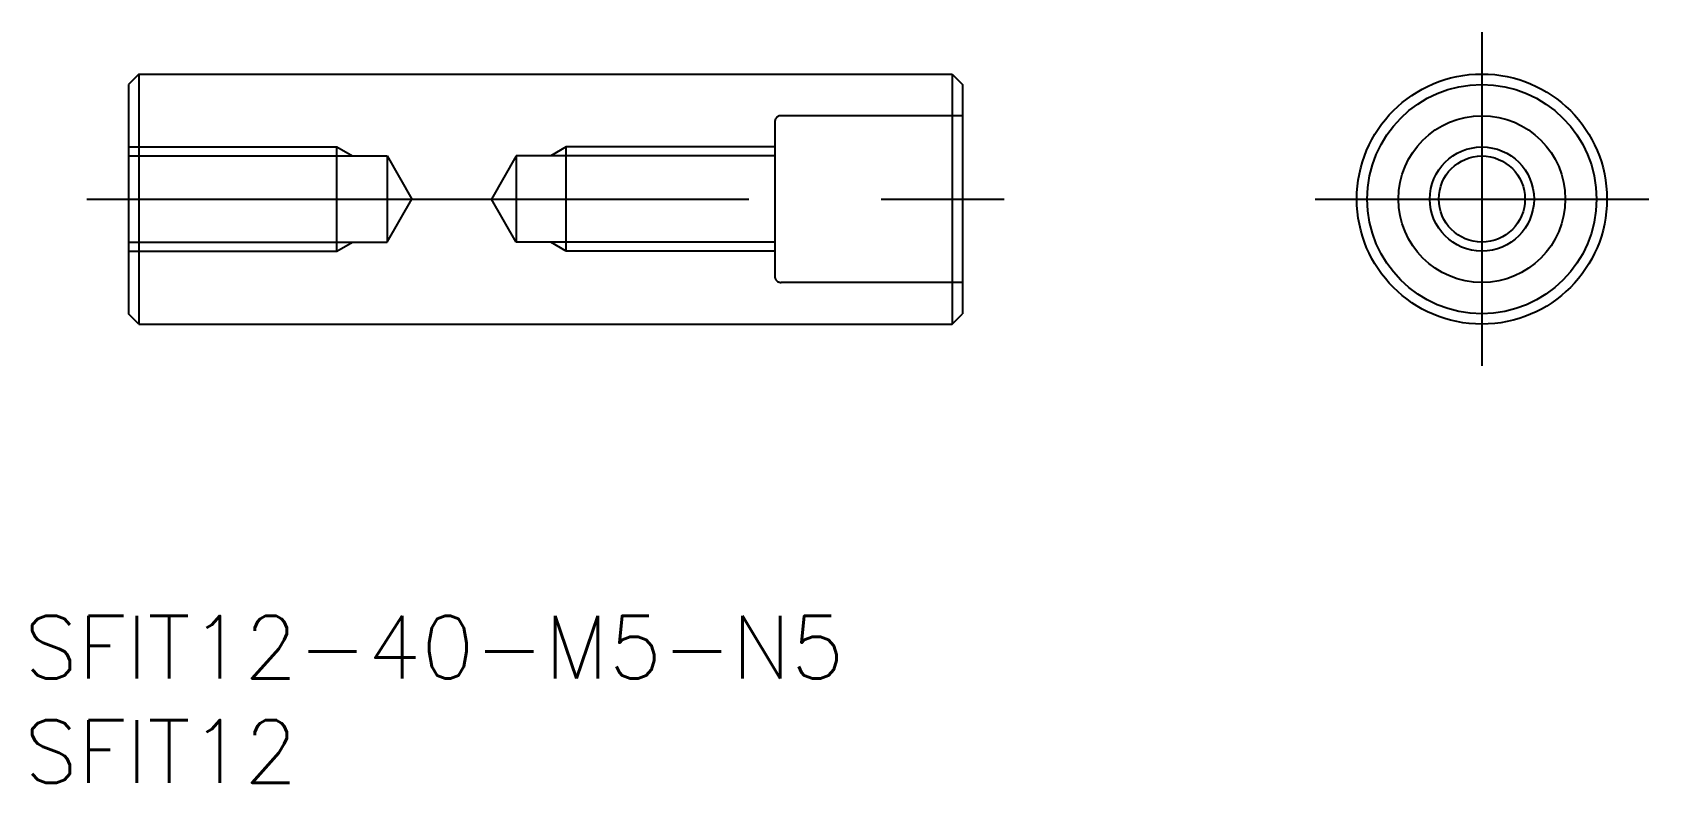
# Model space of a CAD drawing. Extents: x -69.5 to 8, y -28 to 8.
import ezdxf

# ---------------------------------------------------------------- set-up
doc = ezdxf.new("R2010")
doc.units = 0
doc.linetypes.add('CENTER', pattern=[50.8, 31.75, -6.35, 6.35, -6.35])
doc.linetypes.add('DASHED', pattern=[19.05, 12.7, -6.35])
doc.layers.get('0').update_dxf_attribs({"linetype": 'CONTINUOUS'})
doc.layers.add('CENTER', color=1, linetype='CONTINUOUS')
doc.styles.get("Standard").update_dxf_attribs({"font": 'txt.shx', "height": 3, "bigfont": 'bigfont.shx'})

# ---------------------------------------------------------------- blocks, each defined once
blk = doc.blocks.new('*U2')
at = {"color": 7, "linetype": 'CONTINUOUS'}
blk.add_text('SFIT12', height=3, dxfattribs=at).set_placement((-69.916, -28))
blk = doc.blocks.new('*U3')
at = {"color": 7, "linetype": 'CONTINUOUS'}
blk.add_text('SFIT12-40-M5-N5', height=3, dxfattribs=at).set_placement((-69.916, -23))

msp = doc.modelspace()

# ---------------------------------------------------------------- linework, layer by layer
at = {"color": 7, "linetype": 'CONTINUOUS'}
for p, q in [((-64.416, 6), (-64.916, 5.5)), ((-64.916, 5.5), (-64.916, -5.5)), ((-64.416, 6), (-64.416, -6)), ((-64.416, 6), (-25.416, 6)), ((-25.416, 6), (-25.416, -6)), ((-25.416, 6), (-24.916, 5.5)), ((-24.916, 5.5), (-24.916, -5.5)), ((-64.416, -6), (-64.916, -5.5)), ((-64.416, -6), (-25.416, -6)), ((-25.416, -6), (-24.916, -5.5))]:
    msp.add_line(p, q, dxfattribs=at)
at = {"color": 3, "linetype": 'DASHED'}
for p, q in [((-24.916, 4), (-33.616, 4)), ((-33.916, 3.7), (-33.916, -3.7)), ((-64.916, 2.5), (-54.916, 2.5)), ((-54.916, 2.5), (-54.166, 2.067)), ((-54.916, -2.5), (-54.916, 2.5)), ((-43.916, 2.5), (-44.666, 2.067)), ((-33.916, 2.5), (-43.916, 2.5)), ((-43.916, -2.5), (-43.916, 2.5)), ((-64.916, 2.067), (-52.516, 2.067)), ((-52.516, 2.067), (-51.322, 0)), ((-52.516, 2.067), (-52.516, -2.067)), ((-46.316, 2.067), (-47.509, 0)), ((-33.916, 2.067), (-46.316, 2.067)), ((-46.316, 2.067), (-46.316, -2.067)), ((-52.516, -2.067), (-51.322, 0)), ((-46.316, -2.067), (-47.509, 0)), ((-64.916, -2.067), (-52.516, -2.067)), ((-54.916, -2.5), (-54.166, -2.067)), ((-33.916, -2.067), (-46.316, -2.067)), ((-43.916, -2.5), (-44.666, -2.067)), ((-64.916, -2.5), (-54.916, -2.5)), ((-33.916, -2.5), (-43.916, -2.5)), ((-24.916, -4), (-33.616, -4))]:
    msp.add_line(p, q, dxfattribs=at)
at = {"color": 7, "linetype": 'CONTINUOUS'}
for radius in [6, 5.5, 4, 2.067]:
    msp.add_circle((0, 0), radius, dxfattribs=at)
at = {"color": 3, "linetype": 'CONTINUOUS'}
msp.add_circle((0, 0), 2.5, dxfattribs=at)
at = {"color": 3, "linetype": 'DASHED'}
for centre, start, end in [((-33.616, 3.7), 90, 180), ((-33.616, -3.7), 180, 270)]:
    msp.add_arc(centre, 0.3, start, end, dxfattribs=at)
at = {"layer": 'CENTER', "color": 1, "linetype": 'CENTER'}
for p, q in [((0, 8), (0, -8)), ((-66.916, 0), (-22.916, 0)), ((-8, 0), (8, 0))]:
    msp.add_line(p, q, dxfattribs=at)

# ---------------------------------------------------------------- block references
at = {"color": 7, "linetype": 'CONTINUOUS'}
for name in ['*U3', '*U2']:
    msp.add_blockref(name, (0, 0), dxfattribs=at)

doc.saveas('drawing.dxf')
